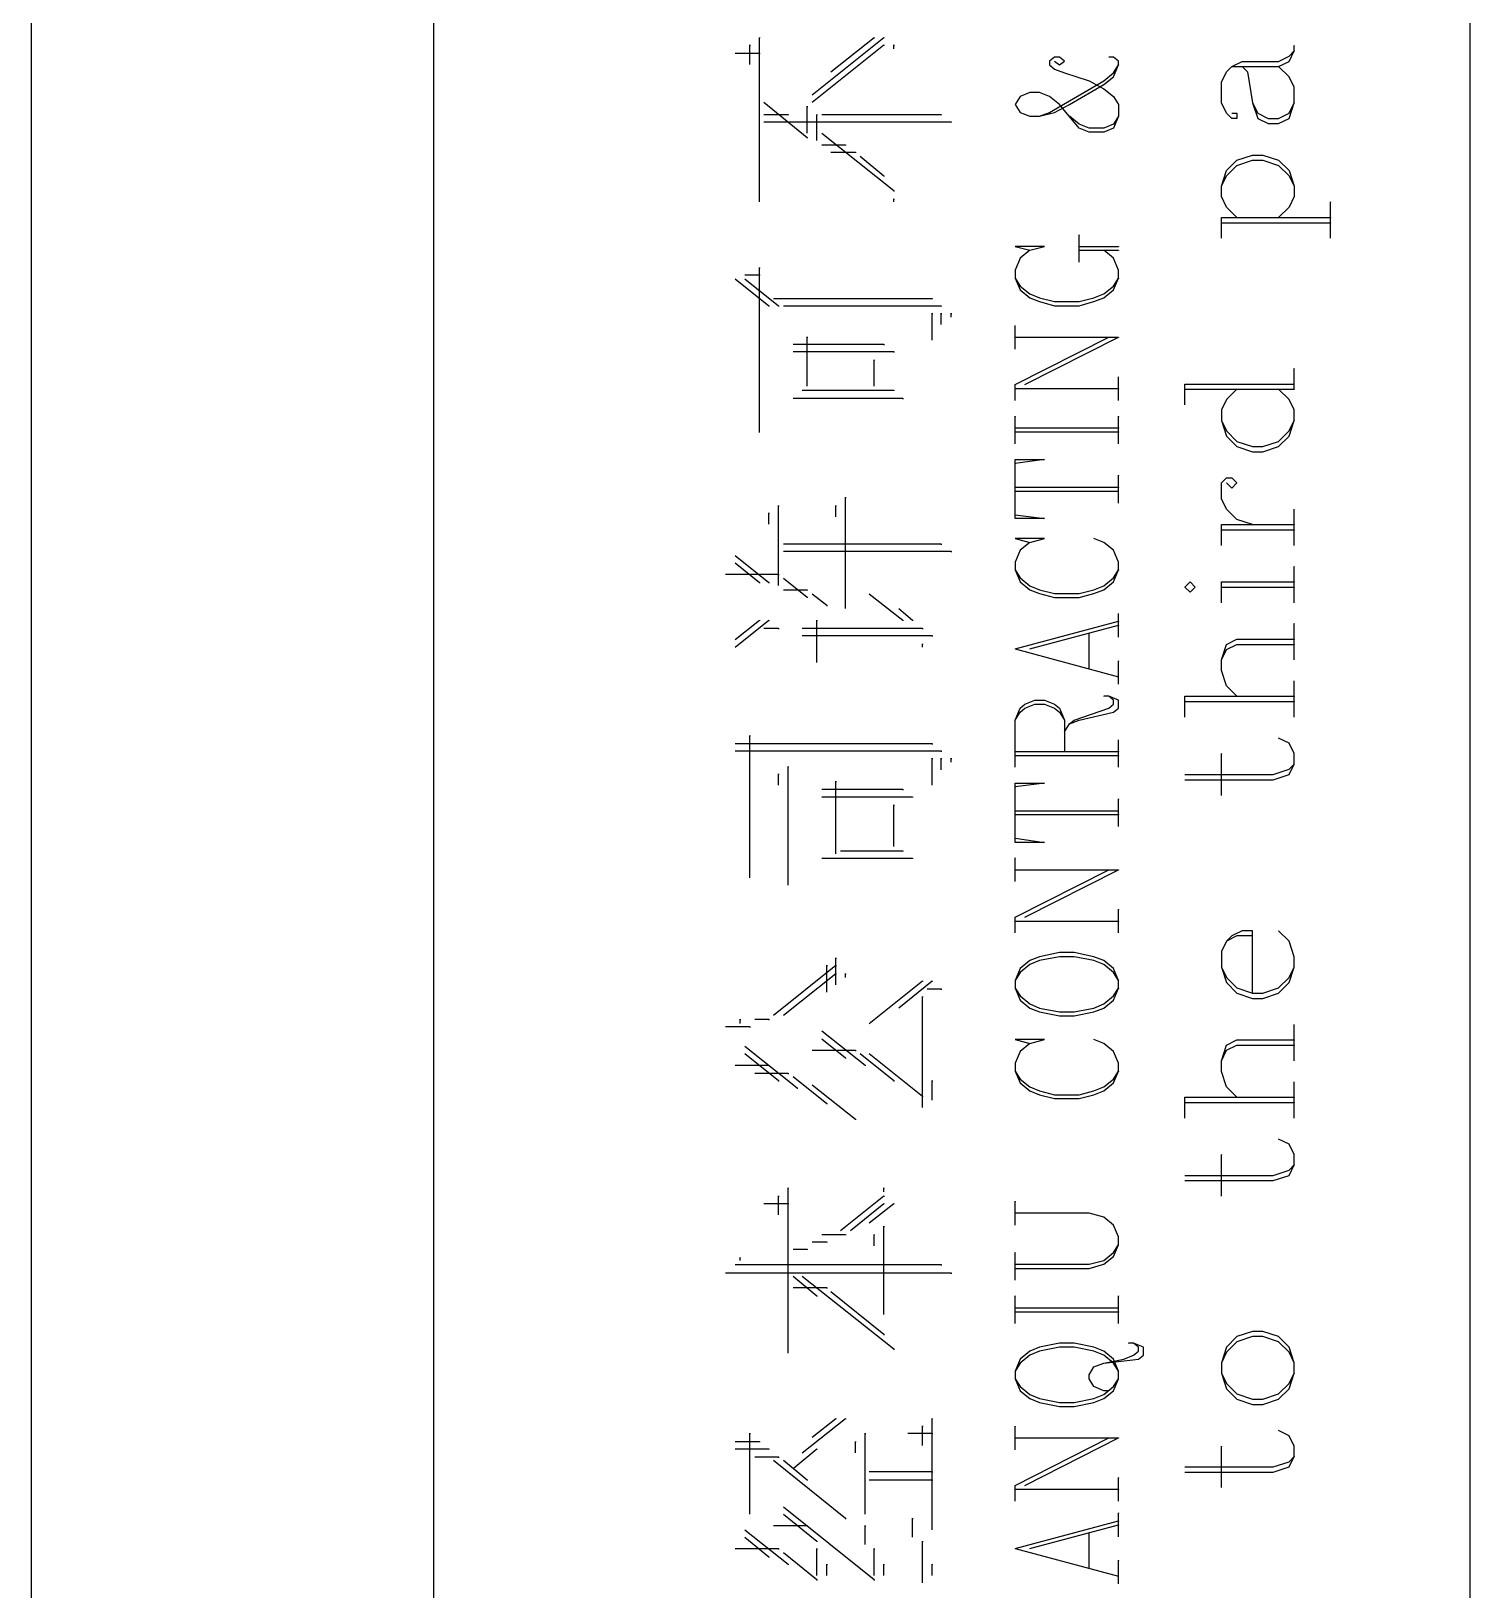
# Model space of a CAD drawing. Header units: inches. Extents: x 8 to 1207, y 9 to 860.
# Drawn here: x 12.71 to 37.71, y 771.79 to 798.87 of the extents above; entities that cross this region are included whole.
import ezdxf

# ---------------------------------------------------------------- set-up
doc = ezdxf.new("R2010")
doc.units = ezdxf.units.IN
doc.header["$MEASUREMENT"] = 0
doc.layers.add('L2008-A', color=1, linetype='Continuous')

msp = doc.modelspace()

# ---------------------------------------------------------------- linework, layer by layer
at = {"layer": 'L2008-A', "color": 7, "linetype": 'Continuous'}
for p, q in [((12.713, 855.259), (12.713, 14.259)), ((19.713, 695.259), (19.713, 845.259)), ((37.713, 845.259), (37.713, 24.259)), ((25.372, 795.9), (25.372, 798.756)), ((25.372, 798.756), (25.372, 798.742)), ((26.282, 797.761), (27.533, 798.756)), ((26.609, 798.159), (27.362, 798.756)), ((27.362, 798.756), (27.362, 798.742)), ((27.533, 798.756), (27.533, 798.742)), ((24.946, 798.486), (25.372, 798.486)), ((25.202, 798.287), (25.202, 798.628)), ((25.202, 798.628), (25.202, 798.614)), ((25.372, 798.486), (25.372, 798.472)), ((26.282, 797.633), (27.533, 798.628)), ((27.533, 798.628), (27.533, 798.614)), ((27.703, 798.557), (27.703, 798.628)), ((27.703, 798.628), (27.703, 798.614)), ((34.572, 798.341), (34.662, 798.526)), ((34.572, 798.431), (34.662, 798.526)), ((34.662, 798.616), (34.662, 798.611)), ((34.662, 798.526), (34.662, 798.616)), ((34.662, 798.526), (34.662, 798.521)), ((30.494, 798.417), (30.409, 798.346)), ((30.409, 798.346), (30.409, 798.279)), ((30.409, 798.279), (30.494, 798.208)), ((30.584, 798.417), (30.494, 798.417)), ((30.494, 798.346), (30.584, 798.279)), ((30.494, 798.208), (30.67, 798.142)), ((30.67, 798.346), (30.584, 798.417)), ((30.584, 798.279), (30.67, 798.346)), ((31.438, 798.417), (31.438, 798.412)), ((31.523, 798.417), (31.438, 798.417)), ((31.609, 798.346), (31.523, 798.417)), ((31.523, 798.142), (31.609, 798.279)), ((31.523, 798.076), (31.609, 798.279)), ((31.609, 798.279), (31.609, 798.346)), ((31.609, 798.279), (31.609, 798.275)), ((33.486, 798.161), (33.576, 798.251)), ((33.576, 798.251), (33.757, 798.341)), ((33.576, 798.251), (34.387, 798.251)), ((33.757, 798.341), (34.387, 798.341)), ((33.757, 798.251), (33.847, 798.161)), ((34.387, 798.341), (34.572, 798.431)), ((34.387, 798.251), (34.572, 798.341)), ((34.387, 798.251), (34.387, 798.246)), ((34.572, 798.071), (34.387, 798.251)), ((30.409, 797.454), (31.353, 798.004)), ((30.67, 798.142), (31.096, 798.004)), ((30.755, 797.592), (31.353, 797.938)), ((31.096, 798.004), (31.353, 797.867)), ((31.353, 798.004), (31.523, 798.142)), ((31.353, 797.938), (31.523, 798.076)), ((33.396, 797.981), (33.486, 798.161)), ((33.396, 797.62), (33.396, 797.981)), ((33.847, 798.161), (33.937, 797.62)), ((34.662, 797.891), (34.572, 798.071)), ((29.897, 797.729), (29.812, 797.592)), ((30.068, 797.801), (29.897, 797.729)), ((30.238, 797.801), (30.068, 797.801)), ((30.409, 797.729), (30.238, 797.801)), ((30.584, 797.592), (30.409, 797.729)), ((31.353, 797.867), (31.523, 797.729)), ((31.523, 797.729), (31.609, 797.592)), ((34.662, 797.62), (34.662, 797.891)), ((25.443, 797.633), (26.197, 797.022)), ((25.443, 797.42), (25.87, 797.42)), ((25.87, 797.42), (25.87, 797.406)), ((26.197, 797.093), (26.197, 797.562)), ((26.197, 797.562), (26.197, 797.548)), ((26.367, 796.966), (26.367, 797.42)), ((26.367, 797.42), (26.367, 797.406)), ((26.452, 797.42), (28.527, 797.42)), ((28.527, 797.42), (28.527, 797.406)), ((29.812, 797.592), (29.897, 797.454)), ((29.897, 797.454), (30.068, 797.388)), ((30.238, 797.388), (30.409, 797.454)), ((30.238, 797.388), (30.494, 797.454)), ((30.494, 797.454), (30.755, 797.592)), ((30.926, 797.184), (30.584, 797.592)), ((31.609, 797.592), (31.609, 797.388)), ((33.486, 797.44), (33.396, 797.62)), ((33.576, 797.35), (33.486, 797.44)), ((33.576, 797.44), (33.666, 797.44)), ((33.666, 797.44), (33.666, 797.35)), ((33.937, 797.62), (34.027, 797.44)), ((33.937, 797.62), (34.027, 797.35)), ((34.027, 797.44), (34.207, 797.35)), ((34.387, 797.35), (34.572, 797.44)), ((34.572, 797.44), (34.662, 797.62)), ((34.572, 797.35), (34.662, 797.62)), ((34.662, 797.62), (34.662, 797.616)), ((25.443, 797.292), (28.698, 797.292)), ((28.698, 797.292), (28.698, 797.278)), ((30.068, 797.388), (30.238, 797.388)), ((30.755, 797.388), (30.755, 797.383)), ((30.926, 797.251), (30.755, 797.388)), ((31.096, 797.184), (30.926, 797.251)), ((31.096, 797.113), (30.926, 797.184)), ((31.353, 797.184), (31.096, 797.184)), ((31.523, 797.251), (31.353, 797.184)), ((31.523, 797.184), (31.353, 797.113)), ((31.609, 797.388), (31.523, 797.251)), ((31.609, 797.388), (31.523, 797.184)), ((33.666, 797.35), (33.576, 797.35)), ((34.027, 797.35), (34.207, 797.26)), ((34.207, 797.35), (34.387, 797.35)), ((34.207, 797.26), (34.387, 797.26)), ((34.387, 797.26), (34.572, 797.35)), ((26.197, 797.022), (26.197, 797.008)), ((26.452, 797.093), (27.703, 796.099)), ((26.452, 796.894), (26.865, 796.894)), ((26.865, 796.894), (26.865, 796.88)), ((31.353, 797.113), (31.096, 797.113)), ((26.609, 796.767), (27.035, 796.767)), ((27.035, 796.767), (27.035, 796.752)), ((27.12, 796.696), (27.533, 796.354)), ((33.486, 796.444), (33.666, 796.625)), ((33.666, 796.625), (33.937, 796.715)), ((33.666, 796.535), (33.937, 796.625)), ((33.937, 796.715), (34.117, 796.715)), ((33.937, 796.625), (34.117, 796.625)), ((34.117, 796.715), (34.387, 796.625)), ((34.117, 796.625), (34.387, 796.535)), ((34.387, 796.625), (34.572, 796.444)), ((27.533, 796.354), (27.533, 796.34)), ((33.396, 796.174), (33.486, 796.444)), ((33.396, 796.174), (33.486, 796.354)), ((33.486, 796.354), (33.666, 796.535)), ((34.387, 796.535), (34.572, 796.354)), ((34.572, 796.444), (34.662, 796.174)), ((34.572, 796.354), (34.662, 796.174)), ((27.703, 796.099), (27.703, 796.084)), ((33.396, 795.994), (33.396, 796.174)), ((34.662, 796.174), (34.662, 796.169)), ((34.662, 796.174), (34.662, 795.994)), ((27.703, 795.9), (27.703, 795.956)), ((27.703, 795.956), (27.703, 795.942)), ((33.486, 795.809), (33.396, 795.994)), ((33.666, 795.629), (33.486, 795.809)), ((34.572, 795.809), (34.387, 795.629)), ((34.662, 795.994), (34.572, 795.809)), ((35.293, 795.899), (35.293, 795.894)), ((35.293, 795.268), (35.293, 795.899)), ((33.396, 795.629), (33.396, 795.624)), ((33.396, 795.268), (33.396, 795.629)), ((33.396, 795.629), (35.293, 795.629)), ((33.396, 795.539), (35.293, 795.539)), ((34.387, 795.629), (34.387, 795.624)), ((35.293, 795.629), (35.293, 795.624)), ((35.293, 795.539), (35.293, 795.534)), ((30.926, 795.33), (30.926, 795.325)), ((30.926, 794.851), (30.926, 795.33)), ((29.812, 795.126), (30.068, 795.06)), ((30.324, 795.126), (29.812, 795.126)), ((30.068, 795.06), (29.897, 794.922)), ((30.068, 795.06), (30.324, 795.126)), ((30.926, 795.126), (31.609, 795.126)), ((30.926, 795.06), (31.609, 795.06)), ((31.353, 795.06), (31.353, 795.055)), ((31.523, 794.922), (31.353, 795.06)), ((31.609, 795.126), (31.609, 795.122)), ((31.609, 795.06), (31.609, 795.055)), ((25.372, 791.892), (25.372, 794.763)), ((25.372, 794.763), (25.372, 794.748)), ((29.897, 794.922), (29.812, 794.714)), ((29.812, 794.714), (29.812, 794.576)), ((31.609, 794.714), (31.523, 794.922)), ((31.609, 794.576), (31.609, 794.714)), ((24.946, 794.564), (25.529, 794.095)), ((25.117, 794.635), (25.372, 794.635)), ((25.117, 794.564), (25.699, 794.095)), ((25.372, 794.635), (25.372, 794.621)), ((29.812, 794.576), (29.897, 794.439)), ((29.812, 794.576), (29.897, 794.372)), ((29.897, 794.439), (30.068, 794.306)), ((31.353, 794.306), (31.523, 794.439)), ((31.523, 794.439), (31.609, 794.576)), ((31.523, 794.372), (31.609, 794.576)), ((31.609, 794.576), (31.609, 794.571)), ((25.614, 794.223), (28.371, 794.223)), ((28.371, 794.223), (28.371, 794.208)), ((29.897, 794.372), (30.068, 794.235)), ((30.068, 794.306), (30.238, 794.235)), ((30.068, 794.235), (30.238, 794.168)), ((30.238, 794.235), (30.494, 794.168)), ((30.238, 794.168), (30.494, 794.097)), ((30.494, 794.168), (30.926, 794.168)), ((30.926, 794.168), (31.182, 794.235)), ((30.926, 794.097), (31.182, 794.168)), ((31.182, 794.235), (31.353, 794.306)), ((31.182, 794.168), (31.353, 794.235)), ((31.353, 794.235), (31.523, 794.372)), ((25.529, 794.095), (25.529, 794.081)), ((25.699, 794.095), (25.699, 794.081)), ((25.785, 794.095), (28.527, 794.095)), ((28.371, 793.498), (28.371, 793.967)), ((28.371, 793.967), (28.371, 793.953)), ((28.527, 794.095), (28.527, 794.081)), ((28.527, 793.768), (28.527, 793.967)), ((28.527, 793.967), (28.527, 793.953)), ((28.698, 793.896), (28.698, 793.967)), ((28.698, 793.967), (28.698, 793.953)), ((30.494, 794.097), (30.926, 794.097)), ((29.812, 793.756), (29.812, 793.751)), ((29.812, 793.343), (29.812, 793.756)), ((25.955, 793.427), (27.533, 793.427)), ((26.197, 792.702), (26.197, 793.555)), ((26.197, 793.555), (26.197, 793.54)), ((27.533, 793.427), (27.533, 793.413)), ((29.812, 793.552), (31.609, 793.552)), ((29.812, 792.727), (31.438, 793.552)), ((29.982, 792.727), (31.609, 793.552)), ((31.438, 793.552), (31.438, 793.547)), ((31.609, 793.552), (31.609, 793.547)), ((31.609, 793.552), (31.609, 793.547)), ((25.955, 793.299), (27.703, 793.299)), ((27.362, 792.702), (27.362, 793.157)), ((27.362, 793.157), (27.362, 793.143)), ((27.703, 793.299), (27.703, 793.285)), ((31.609, 792.864), (31.609, 792.86)), ((31.609, 792.452), (31.609, 792.864)), ((34.662, 793.007), (34.662, 793.002)), ((34.662, 792.646), (34.662, 793.007)), ((26.111, 792.631), (27.703, 792.631)), ((27.703, 792.631), (27.703, 792.617)), ((29.812, 792.727), (29.812, 792.722)), ((29.812, 792.452), (29.812, 792.727)), ((29.812, 792.661), (31.609, 792.661)), ((31.609, 792.661), (31.609, 792.656)), ((32.761, 792.736), (32.761, 792.732)), ((32.761, 792.376), (32.761, 792.736)), ((32.761, 792.736), (34.662, 792.736)), ((32.761, 792.646), (34.662, 792.646)), ((33.666, 792.646), (33.486, 792.466)), ((34.387, 792.646), (34.387, 792.642)), ((34.572, 792.466), (34.387, 792.646)), ((34.662, 792.736), (34.662, 792.732)), ((34.662, 792.646), (34.662, 792.642)), ((25.955, 792.489), (27.859, 792.489)), ((27.859, 792.489), (27.859, 792.475)), ((33.486, 792.466), (33.396, 792.286)), ((33.396, 792.286), (33.396, 792.101)), ((34.662, 792.286), (34.572, 792.466)), ((34.662, 792.101), (34.662, 792.286)), ((29.812, 792.177), (29.812, 792.172)), ((29.812, 791.698), (29.812, 792.177)), ((31.609, 792.177), (31.609, 792.172)), ((31.609, 791.698), (31.609, 792.177)), ((33.396, 792.101), (33.486, 791.921)), ((33.396, 792.101), (33.486, 791.831)), ((34.572, 791.921), (34.662, 792.101)), ((34.572, 791.831), (34.662, 792.101)), ((34.662, 792.101), (34.662, 792.096)), ((29.812, 791.973), (31.609, 791.973)), ((29.812, 791.907), (31.609, 791.907)), ((31.609, 791.973), (31.609, 791.968)), ((31.609, 791.907), (31.609, 791.902)), ((33.486, 791.921), (33.666, 791.741)), ((33.486, 791.831), (33.666, 791.651)), ((33.666, 791.741), (33.937, 791.651)), ((34.117, 791.651), (34.387, 791.741)), ((34.387, 791.741), (34.572, 791.921)), ((34.387, 791.651), (34.572, 791.831)), ((33.666, 791.651), (33.937, 791.561)), ((33.937, 791.651), (34.117, 791.651)), ((33.937, 791.561), (34.117, 791.561)), ((34.117, 791.561), (34.387, 791.651)), ((30.324, 791.423), (29.812, 791.357)), ((29.812, 791.423), (30.324, 791.423)), ((29.812, 790.399), (29.812, 791.423)), ((29.812, 791.357), (29.812, 791.352)), ((29.812, 790.944), (31.609, 790.944)), ((31.609, 791.153), (31.609, 791.148)), ((31.609, 790.669), (31.609, 791.153)), ((31.609, 790.944), (31.609, 790.939)), ((33.396, 791.02), (33.486, 791.11)), ((33.396, 790.745), (33.396, 791.02)), ((33.486, 791.11), (33.576, 791.11)), ((33.486, 791.02), (33.486, 791.015)), ((33.576, 790.925), (33.486, 791.02)), ((33.576, 791.11), (33.666, 791.02)), ((33.666, 791.02), (33.576, 790.925)), ((25.699, 789.234), (25.699, 790.627)), ((25.699, 790.627), (25.699, 790.613)), ((26.694, 790.428), (26.694, 790.627)), ((26.694, 790.627), (26.694, 790.613)), ((26.865, 788.836), (26.865, 790.769)), ((26.865, 790.769), (26.865, 790.755)), ((29.812, 790.878), (31.609, 790.878)), ((31.609, 790.878), (31.609, 790.873)), ((33.486, 790.565), (33.396, 790.745)), ((25.529, 790.3), (25.529, 790.499)), ((25.529, 790.499), (25.529, 790.485)), ((29.812, 790.465), (30.324, 790.399)), ((30.324, 790.399), (29.812, 790.399)), ((33.666, 790.385), (33.486, 790.565)), ((33.937, 790.294), (33.666, 790.385)), ((34.662, 790.565), (34.662, 790.56)), ((34.662, 789.934), (34.662, 790.565)), ((33.396, 790.294), (33.396, 790.29)), ((33.396, 789.934), (33.396, 790.294)), ((33.396, 790.294), (34.662, 790.294)), ((33.396, 790.204), (34.662, 790.204)), ((34.662, 790.294), (34.662, 790.29)), ((34.662, 790.204), (34.662, 790.2)), ((25.785, 789.959), (28.527, 789.959)), ((25.785, 789.831), (28.698, 789.831)), ((28.527, 789.959), (28.527, 789.945)), ((28.698, 789.831), (28.698, 789.817)), ((29.812, 790.053), (30.068, 789.986)), ((30.324, 790.053), (29.812, 790.053)), ((29.897, 789.849), (29.812, 789.645)), ((30.068, 789.986), (29.897, 789.849)), ((30.068, 789.986), (30.324, 790.053)), ((31.182, 790.053), (31.182, 790.048)), ((31.353, 789.986), (31.182, 790.053)), ((31.523, 789.849), (31.353, 789.986)), ((31.609, 789.645), (31.523, 789.849)), ((24.946, 789.76), (25.529, 789.291)), ((24.946, 789.632), (25.372, 789.291)), ((29.812, 789.645), (29.812, 789.507)), ((31.609, 789.507), (31.609, 789.645)), ((34.662, 789.569), (34.662, 789.564)), ((34.662, 788.938), (34.662, 789.569)), ((24.776, 789.433), (25.699, 789.433)), ((25.372, 789.291), (25.372, 789.277)), ((25.529, 789.291), (25.529, 789.277)), ((25.699, 789.433), (25.699, 789.419)), ((25.785, 789.362), (26.197, 789.035)), ((29.812, 789.507), (29.897, 789.37)), ((29.812, 789.507), (29.897, 789.299)), ((29.897, 789.37), (30.068, 789.232)), ((29.897, 789.299), (30.068, 789.161)), ((31.353, 789.232), (31.523, 789.37)), ((31.353, 789.161), (31.523, 789.299)), ((31.523, 789.37), (31.609, 789.507)), ((31.523, 789.299), (31.609, 789.507)), ((31.609, 789.507), (31.609, 789.503)), ((32.851, 789.299), (32.761, 789.209)), ((32.941, 789.209), (32.851, 789.299)), ((33.396, 789.299), (33.396, 789.294)), ((33.396, 788.938), (33.396, 789.299)), ((33.396, 789.299), (34.662, 789.299)), ((34.662, 789.299), (34.662, 789.294)), ((25.785, 789.163), (26.197, 789.163)), ((26.197, 789.163), (26.197, 789.149)), ((26.197, 789.035), (26.197, 789.021)), ((26.282, 789.092), (26.538, 788.893)), ((27.277, 789.092), (27.859, 788.637)), ((30.068, 789.232), (30.238, 789.161)), ((30.068, 789.161), (30.238, 789.095)), ((30.238, 789.161), (30.494, 789.095)), ((30.238, 789.095), (30.494, 789.028)), ((30.494, 789.095), (30.926, 789.095)), ((30.494, 789.028), (30.926, 789.028)), ((30.926, 789.095), (31.182, 789.161)), ((30.926, 789.028), (31.182, 789.095)), ((31.182, 789.161), (31.353, 789.232)), ((31.182, 789.095), (31.353, 789.161)), ((32.761, 789.209), (32.761, 789.204)), ((32.761, 789.209), (32.851, 789.119)), ((32.851, 789.119), (32.941, 789.209)), ((33.396, 789.209), (34.662, 789.209)), ((34.662, 789.209), (34.662, 789.204)), ((26.538, 788.893), (26.538, 788.879)), ((27.788, 788.836), (28.03, 788.637)), ((31.609, 788.753), (31.609, 788.749)), ((31.609, 788.341), (31.609, 788.753)), ((24.946, 788.168), (25.529, 788.637)), ((24.946, 788.296), (25.372, 788.637)), ((25.372, 788.637), (25.372, 788.623)), ((25.443, 788.495), (25.699, 788.495)), ((25.529, 788.637), (25.529, 788.623)), ((25.699, 788.495), (25.699, 788.481)), ((26.111, 788.495), (28.201, 788.495)), ((26.367, 787.898), (26.367, 788.637)), ((26.367, 788.637), (26.367, 788.623)), ((27.859, 788.637), (27.859, 788.623)), ((28.03, 788.637), (28.03, 788.623)), ((28.201, 788.495), (28.201, 788.481)), ((29.812, 788.137), (31.609, 788.616)), ((30.068, 788.137), (31.609, 788.545)), ((31.609, 788.616), (31.609, 788.611)), ((31.609, 788.545), (31.609, 788.54)), ((34.662, 788.578), (34.662, 788.573)), ((34.662, 787.943), (34.662, 788.578)), ((26.111, 788.367), (28.371, 788.367)), ((28.201, 788.168), (28.201, 788.225)), ((28.201, 788.225), (28.201, 788.211)), ((28.371, 788.367), (28.371, 788.353)), ((31.096, 788.407), (31.096, 788.403)), ((31.096, 787.791), (31.096, 788.407)), ((33.396, 787.943), (33.486, 788.213)), ((33.486, 788.213), (33.666, 788.303)), ((33.486, 788.123), (33.666, 788.213)), ((33.666, 788.303), (34.662, 788.303)), ((33.666, 788.213), (34.662, 788.213)), ((34.662, 788.303), (34.662, 788.298)), ((34.662, 788.213), (34.662, 788.208)), ((29.812, 788.137), (31.609, 787.653)), ((31.609, 787.928), (31.609, 787.924)), ((31.609, 787.521), (31.609, 787.928)), ((33.396, 787.943), (33.486, 788.123)), ((33.396, 787.762), (33.396, 787.943)), ((31.609, 787.653), (31.609, 787.649)), ((33.486, 787.492), (33.396, 787.762)), ((33.666, 787.312), (33.486, 787.492)), ((34.662, 787.582), (34.662, 787.578)), ((34.662, 786.947), (34.662, 787.582)), ((29.812, 786.899), (29.897, 787.108)), ((29.897, 787.108), (29.982, 787.174)), ((29.897, 787.037), (29.982, 787.108)), ((29.982, 787.174), (30.153, 787.246)), ((29.982, 787.108), (30.153, 787.174)), ((30.153, 787.246), (30.324, 787.246)), ((30.153, 787.174), (30.324, 787.174)), ((30.324, 787.246), (30.494, 787.174)), ((30.324, 787.174), (30.494, 787.108)), ((30.494, 787.174), (30.584, 787.108)), ((30.494, 787.108), (30.584, 787.037)), ((30.584, 787.108), (30.67, 786.899)), ((30.84, 786.899), (31.438, 787.108)), ((31.353, 787.312), (31.353, 787.307)), ((31.438, 787.312), (31.353, 787.312)), ((31.609, 787.246), (31.438, 787.312)), ((31.438, 787.312), (31.438, 787.307)), ((31.523, 787.246), (31.438, 787.312)), ((31.438, 787.108), (31.523, 787.174)), ((31.523, 787.174), (31.523, 787.246)), ((31.523, 787.037), (31.609, 787.108)), ((31.609, 787.108), (31.609, 787.246)), ((32.761, 787.312), (32.761, 787.307)), ((32.761, 786.947), (32.761, 787.312)), ((32.761, 787.312), (34.662, 787.312)), ((32.761, 787.222), (34.662, 787.222)), ((34.662, 787.312), (34.662, 787.307)), ((34.662, 787.222), (34.662, 787.217)), ((29.812, 786.899), (29.897, 787.037)), ((29.812, 786.079), (29.812, 786.899)), ((30.584, 787.037), (30.67, 786.899)), ((30.67, 786.899), (30.67, 786.895)), ((30.67, 786.899), (30.67, 786.354)), ((30.755, 786.833), (30.926, 786.899)), ((30.755, 786.833), (30.84, 786.899)), ((30.926, 786.899), (31.523, 787.037)), ((25.202, 784.161), (25.202, 786.634)), ((25.202, 786.634), (25.202, 786.619)), ((30.67, 786.696), (30.755, 786.833)), ((34.387, 786.587), (34.387, 786.582)), ((34.572, 786.496), (34.387, 786.587)), ((24.946, 786.491), (28.371, 786.491)), ((24.946, 786.364), (28.527, 786.364)), ((28.371, 786.491), (28.371, 786.477)), ((28.527, 786.364), (28.527, 786.349)), ((29.812, 786.354), (31.609, 786.354)), ((30.67, 786.354), (30.67, 786.349)), ((31.609, 786.558), (31.609, 786.553)), ((31.609, 786.079), (31.609, 786.558)), ((31.609, 786.354), (31.609, 786.349)), ((33.396, 786.316), (33.396, 786.312)), ((33.396, 785.591), (33.396, 786.316)), ((34.662, 786.316), (34.572, 786.496)), ((34.662, 786.136), (34.662, 786.316)), ((25.87, 784.033), (25.87, 786.094)), ((25.87, 786.094), (25.87, 786.079)), ((28.371, 785.767), (28.371, 786.236)), ((28.371, 786.236), (28.371, 786.221)), ((28.527, 786.037), (28.527, 786.236)), ((28.527, 786.236), (28.527, 786.221)), ((28.698, 786.165), (28.698, 786.236)), ((28.698, 786.236), (28.698, 786.221)), ((29.812, 786.283), (31.609, 786.283)), ((31.609, 786.283), (31.609, 786.278)), ((34.297, 785.956), (34.572, 786.046)), ((34.572, 786.046), (34.662, 786.136)), ((34.572, 785.956), (34.662, 786.136)), ((34.662, 786.136), (34.662, 786.131)), ((25.699, 785.767), (25.699, 785.966)), ((25.699, 785.966), (25.699, 785.951)), ((26.694, 784.573), (26.694, 785.838)), ((26.694, 785.838), (26.694, 785.823)), ((30.324, 785.804), (29.812, 785.738)), ((29.812, 785.804), (30.324, 785.804)), ((29.812, 784.775), (29.812, 785.804)), ((32.761, 785.956), (34.297, 785.956)), ((32.761, 785.861), (34.297, 785.861)), ((34.297, 785.861), (34.572, 785.956)), ((26.452, 785.696), (27.859, 785.696)), ((26.452, 785.568), (28.03, 785.568)), ((27.859, 785.696), (27.859, 785.681)), ((28.03, 785.568), (28.03, 785.553)), ((29.812, 785.738), (29.812, 785.733)), ((31.609, 785.529), (31.609, 785.524)), ((31.609, 785.05), (31.609, 785.529)), ((27.703, 784.701), (27.703, 785.426)), ((27.703, 785.426), (27.703, 785.411)), ((29.812, 785.325), (31.609, 785.325)), ((29.812, 785.259), (31.609, 785.259)), ((31.609, 785.325), (31.609, 785.32)), ((31.609, 785.259), (31.609, 785.254)), ((29.812, 784.846), (30.324, 784.775)), ((30.324, 784.775), (29.812, 784.775)), ((26.452, 784.502), (28.03, 784.502)), ((26.779, 784.63), (27.859, 784.63)), ((27.859, 784.63), (27.859, 784.615)), ((28.03, 784.502), (28.03, 784.488)), ((29.812, 784.505), (29.812, 784.5)), ((29.812, 784.092), (29.812, 784.505)), ((29.812, 784.296), (31.609, 784.296)), ((29.812, 783.476), (31.438, 784.296)), ((29.982, 783.476), (31.609, 784.296)), ((31.438, 784.296), (31.438, 784.292)), ((31.609, 784.296), (31.609, 784.292)), ((31.609, 784.296), (31.609, 784.292)), ((31.609, 783.613), (31.609, 783.609)), ((31.609, 783.201), (31.609, 783.613)), ((29.812, 783.476), (29.812, 783.471)), ((29.812, 783.201), (29.812, 783.476)), ((29.812, 783.405), (31.609, 783.405)), ((31.609, 783.405), (31.609, 783.4)), ((33.486, 783.059), (33.396, 782.879)), ((33.666, 783.149), (33.486, 783.059)), ((33.576, 783.149), (33.486, 783.059)), ((33.486, 783.059), (33.486, 783.054)), ((33.757, 783.239), (33.576, 783.149)), ((33.937, 783.149), (33.666, 783.149)), ((33.937, 783.239), (33.757, 783.239)), ((33.937, 782.153), (33.937, 783.239)), ((34.387, 783.239), (34.387, 783.234)), ((34.572, 783.059), (34.387, 783.239)), ((34.662, 782.788), (34.572, 783.059)), ((30.238, 782.788), (30.068, 782.722)), ((30.584, 782.86), (30.238, 782.788)), ((30.584, 782.788), (30.238, 782.722)), ((30.84, 782.86), (30.584, 782.86)), ((30.84, 782.788), (30.584, 782.788)), ((31.182, 782.788), (30.84, 782.86)), ((31.182, 782.722), (30.84, 782.788)), ((31.353, 782.722), (31.182, 782.788)), ((33.396, 782.879), (33.396, 782.608)), ((34.662, 782.608), (34.662, 782.788)), ((25.614, 781.773), (26.694, 782.64)), ((26.538, 782.171), (26.538, 782.64)), ((26.538, 782.64), (26.538, 782.626)), ((26.694, 782.299), (26.694, 782.768)), ((26.694, 782.768), (26.694, 782.754)), ((26.694, 782.64), (26.694, 782.626)), ((29.897, 782.585), (29.812, 782.376)), ((29.897, 782.513), (29.812, 782.376)), ((30.068, 782.722), (29.897, 782.585)), ((30.068, 782.651), (29.897, 782.513)), ((30.238, 782.722), (30.068, 782.651)), ((31.353, 782.651), (31.182, 782.722)), ((31.523, 782.585), (31.353, 782.722)), ((31.523, 782.513), (31.353, 782.651)), ((31.609, 782.376), (31.523, 782.585)), ((31.609, 782.376), (31.523, 782.513)), ((33.396, 782.608), (33.486, 782.338)), ((33.396, 782.608), (33.486, 782.428)), ((34.572, 782.338), (34.662, 782.608)), ((34.572, 782.428), (34.662, 782.608)), ((34.662, 782.608), (34.662, 782.604)), ((25.785, 781.773), (26.694, 782.498)), ((26.694, 782.498), (26.694, 782.484)), ((26.865, 782.427), (26.865, 782.498)), ((26.865, 782.498), (26.865, 782.484)), ((27.277, 781.631), (28.201, 782.37)), ((27.788, 781.901), (28.371, 782.37)), ((28.201, 782.37), (28.201, 782.356)), ((28.371, 782.37), (28.371, 782.356)), ((29.812, 782.376), (29.812, 782.243)), ((29.812, 782.376), (29.812, 782.371)), ((29.812, 782.243), (29.897, 782.106)), ((29.812, 782.243), (29.897, 782.035)), ((31.523, 782.106), (31.609, 782.243)), ((31.523, 782.035), (31.609, 782.243)), ((31.609, 782.243), (31.609, 782.376)), ((31.609, 782.243), (31.609, 782.238)), ((33.486, 782.428), (33.666, 782.248)), ((33.486, 782.338), (33.666, 782.153)), ((33.666, 782.248), (33.937, 782.153)), ((34.117, 782.153), (34.387, 782.248)), ((34.387, 782.248), (34.572, 782.428)), ((34.387, 782.153), (34.572, 782.338)), ((28.201, 780.167), (28.201, 782.1)), ((28.201, 782.1), (28.201, 782.086)), ((28.286, 782.228), (28.527, 782.228)), ((28.527, 782.228), (28.527, 782.214)), ((29.897, 782.106), (30.068, 781.968)), ((29.897, 782.035), (30.068, 781.897)), ((30.068, 781.968), (30.238, 781.897)), ((31.182, 781.897), (31.353, 781.968)), ((31.353, 781.968), (31.523, 782.106)), ((31.353, 781.897), (31.523, 782.035)), ((33.666, 782.153), (33.937, 782.063)), ((33.937, 782.153), (34.117, 782.153)), ((33.937, 782.063), (34.117, 782.063)), ((34.117, 782.063), (34.387, 782.153)), ((25.031, 781.631), (25.031, 781.702)), ((25.031, 781.702), (25.031, 781.688)), ((25.287, 781.702), (25.529, 781.702)), ((25.529, 781.702), (25.529, 781.688)), ((30.068, 781.897), (30.238, 781.831)), ((30.238, 781.897), (30.584, 781.831)), ((30.238, 781.831), (30.584, 781.76)), ((30.584, 781.831), (30.84, 781.831)), ((30.584, 781.76), (30.84, 781.76)), ((30.84, 781.831), (31.182, 781.897)), ((30.84, 781.76), (31.182, 781.831)), ((31.182, 781.831), (31.353, 781.897)), ((24.776, 781.574), (25.202, 781.574)), ((25.202, 781.574), (25.202, 781.56)), ((26.452, 781.503), (27.206, 780.906)), ((34.662, 781.613), (34.662, 781.608)), ((34.662, 780.982), (34.662, 781.613)), ((25.117, 781.233), (26.026, 780.508)), ((26.282, 781.162), (27.035, 781.162)), ((26.452, 781.361), (26.865, 781.034)), ((27.035, 781.162), (27.035, 781.148)), ((29.812, 781.352), (30.068, 781.281)), ((30.324, 781.352), (29.812, 781.352)), ((30.068, 781.281), (29.897, 781.143)), ((30.068, 781.281), (30.324, 781.352)), ((31.182, 781.352), (31.182, 781.347)), ((31.353, 781.281), (31.182, 781.352)), ((31.523, 781.143), (31.353, 781.281)), ((33.396, 780.982), (33.486, 781.252)), ((33.396, 780.982), (33.486, 781.162)), ((33.486, 781.252), (33.666, 781.342)), ((33.486, 781.162), (33.666, 781.252)), ((33.666, 781.342), (34.662, 781.342)), ((33.666, 781.252), (34.662, 781.252)), ((34.662, 781.342), (34.662, 781.337)), ((34.662, 781.252), (34.662, 781.247)), ((24.946, 780.906), (25.529, 780.906)), ((25.117, 781.105), (25.699, 780.636)), ((25.529, 780.906), (25.529, 780.892)), ((26.865, 781.034), (26.865, 781.02)), ((27.12, 781.105), (27.703, 780.636)), ((27.206, 780.906), (27.206, 780.892)), ((27.277, 781.105), (28.201, 780.366)), ((29.897, 781.143), (29.812, 780.939)), ((29.812, 780.939), (29.812, 780.802)), ((31.609, 780.939), (31.523, 781.143)), ((31.609, 780.802), (31.609, 780.939)), ((33.396, 780.797), (33.396, 780.982)), ((25.287, 780.764), (25.87, 780.764)), ((25.699, 780.636), (25.699, 780.622)), ((25.87, 780.764), (25.87, 780.75)), ((25.955, 780.707), (26.538, 780.238)), ((27.703, 780.636), (27.703, 780.622)), ((28.371, 780.295), (28.371, 780.636)), ((28.371, 780.636), (28.371, 780.622)), ((29.812, 780.802), (29.897, 780.664)), ((29.812, 780.802), (29.897, 780.598)), ((29.897, 780.664), (30.068, 780.527)), ((31.353, 780.527), (31.523, 780.664)), ((31.523, 780.664), (31.609, 780.802)), ((31.523, 780.598), (31.609, 780.802)), ((31.609, 780.802), (31.609, 780.797)), ((33.486, 780.527), (33.396, 780.797)), ((34.662, 780.617), (34.662, 780.612)), ((34.662, 779.986), (34.662, 780.617)), ((26.026, 780.508), (26.026, 780.494)), ((26.282, 780.565), (27.035, 779.968)), ((28.201, 780.366), (28.201, 780.352)), ((29.897, 780.598), (30.068, 780.46)), ((30.068, 780.527), (30.238, 780.46)), ((30.068, 780.46), (30.238, 780.389)), ((30.238, 780.46), (30.494, 780.389)), ((30.238, 780.389), (30.494, 780.323)), ((30.494, 780.389), (30.926, 780.389)), ((30.926, 780.389), (31.182, 780.46)), ((30.926, 780.323), (31.182, 780.389)), ((31.182, 780.46), (31.353, 780.527)), ((31.182, 780.389), (31.353, 780.46)), ((31.353, 780.46), (31.523, 780.598)), ((32.761, 780.346), (32.761, 780.342)), ((32.761, 779.986), (32.761, 780.346)), ((32.761, 780.346), (34.662, 780.346)), ((33.666, 780.346), (33.486, 780.527)), ((34.662, 780.346), (34.662, 780.342)), ((26.538, 780.238), (26.538, 780.224)), ((30.494, 780.323), (30.926, 780.323)), ((32.761, 780.256), (34.662, 780.256)), ((34.662, 780.256), (34.662, 780.252)), ((27.035, 779.968), (27.035, 779.954)), ((34.387, 779.621), (34.387, 779.616)), ((34.572, 779.531), (34.387, 779.621)), ((34.662, 779.351), (34.572, 779.531)), ((33.396, 779.351), (33.396, 779.346)), ((33.396, 778.63), (33.396, 779.351)), ((34.662, 779.171), (34.662, 779.351)), ((32.761, 778.99), (34.297, 778.99)), ((34.297, 778.99), (34.572, 779.08)), ((34.297, 778.9), (34.572, 778.99)), ((34.572, 779.08), (34.662, 779.171)), ((34.572, 778.99), (34.662, 779.171)), ((34.662, 779.171), (34.662, 779.166)), ((25.87, 775.904), (25.87, 778.774)), ((25.87, 778.774), (25.87, 778.76)), ((27.533, 778.703), (27.533, 778.774)), ((27.533, 778.774), (27.533, 778.76)), ((32.761, 778.9), (34.297, 778.9)), ((25.443, 778.504), (25.87, 778.504)), ((25.699, 778.305), (25.699, 778.632)), ((25.699, 778.632), (25.699, 778.618)), ((25.87, 778.504), (25.87, 778.49)), ((26.779, 778.035), (27.533, 778.632)), ((26.95, 778.035), (27.533, 778.504)), ((27.277, 778.163), (27.703, 778.504)), ((27.533, 778.632), (27.533, 778.618)), ((27.533, 778.504), (27.533, 778.49)), ((27.703, 778.504), (27.703, 778.49)), ((29.812, 778.54), (29.812, 778.535)), ((29.812, 778.127), (29.812, 778.54)), ((31.096, 778.336), (29.812, 778.336)), ((29.812, 778.336), (29.812, 778.331)), ((31.353, 778.265), (31.096, 778.336)), ((31.523, 778.127), (31.353, 778.265)), ((26.452, 777.964), (26.865, 777.964)), ((26.865, 777.964), (26.865, 777.95)), ((27.362, 777.765), (27.362, 777.964)), ((27.362, 777.964), (27.362, 777.95)), ((27.533, 776.572), (27.533, 778.106)), ((27.533, 778.106), (27.533, 778.092)), ((31.609, 777.924), (31.523, 778.127)), ((31.609, 777.786), (31.609, 777.924)), ((25.955, 777.709), (26.197, 777.709)), ((26.197, 777.709), (26.197, 777.694)), ((26.282, 777.836), (26.538, 777.836)), ((26.538, 777.836), (26.538, 777.822)), ((29.812, 777.648), (29.812, 777.644)), ((29.812, 777.17), (29.812, 777.648)), ((31.353, 777.511), (31.523, 777.648)), ((31.523, 777.648), (31.609, 777.786)), ((31.523, 777.582), (31.609, 777.786)), ((31.609, 777.786), (31.609, 777.781)), ((24.946, 777.439), (28.527, 777.439)), ((25.031, 777.51), (25.031, 777.566)), ((25.031, 777.566), (25.031, 777.552)), ((28.527, 777.439), (28.527, 777.424)), ((29.812, 777.445), (31.096, 777.445)), ((29.812, 777.373), (31.096, 777.373)), ((31.096, 777.445), (31.353, 777.511)), ((31.096, 777.373), (31.353, 777.445)), ((31.353, 777.445), (31.523, 777.582)), ((24.776, 777.296), (28.698, 777.296)), ((25.955, 777.24), (26.367, 776.898)), ((26.111, 777.24), (27.703, 775.975)), ((28.698, 777.296), (28.698, 777.282)), ((25.955, 777.041), (26.538, 777.041)), ((26.367, 776.898), (26.367, 776.884)), ((26.538, 777.041), (26.538, 777.026)), ((26.609, 776.97), (27.533, 776.231)), ((29.812, 776.895), (29.812, 776.89)), ((29.812, 776.416), (29.812, 776.895)), ((31.609, 776.895), (31.609, 776.89)), ((31.609, 776.416), (31.609, 776.895)), ((29.812, 776.691), (31.609, 776.691)), ((29.812, 776.62), (31.609, 776.62)), ((31.609, 776.691), (31.609, 776.686)), ((31.609, 776.62), (31.609, 776.615)), ((33.937, 776.278), (33.666, 776.188)), ((34.117, 776.278), (33.937, 776.278)), ((34.387, 776.188), (34.117, 776.278)), ((27.533, 776.231), (27.533, 776.216)), ((30.584, 776.074), (30.238, 776.003)), ((30.84, 776.074), (30.584, 776.074)), ((31.182, 776.003), (30.84, 776.074)), ((31.784, 776.074), (31.784, 776.07)), ((31.869, 776.074), (31.784, 776.074)), ((31.869, 776.074), (31.869, 776.07)), ((31.955, 776.003), (31.869, 776.074)), ((32.04, 776.003), (31.869, 776.074)), ((33.486, 776.008), (33.396, 775.733)), ((33.666, 776.188), (33.486, 776.008)), ((33.666, 776.098), (33.486, 775.918)), ((33.937, 776.188), (33.666, 776.098)), ((34.117, 776.188), (33.937, 776.188)), ((34.387, 776.098), (34.117, 776.188)), ((34.572, 776.008), (34.387, 776.188)), ((34.572, 775.918), (34.387, 776.098)), ((34.662, 775.733), (34.572, 776.008)), ((27.703, 775.975), (27.703, 775.96)), ((29.897, 775.799), (29.812, 775.591)), ((30.068, 775.937), (29.897, 775.799)), ((30.068, 775.866), (29.897, 775.728)), ((30.238, 776.003), (30.068, 775.937)), ((30.238, 775.937), (30.068, 775.866)), ((30.584, 776.003), (30.238, 775.937)), ((30.84, 776.003), (30.584, 776.003)), ((31.182, 775.937), (30.84, 776.003)), ((31.353, 775.937), (31.182, 776.003)), ((31.353, 775.866), (31.182, 775.937)), ((31.523, 775.799), (31.353, 775.937)), ((31.523, 775.728), (31.353, 775.866)), ((31.353, 775.728), (31.699, 775.799)), ((31.353, 775.728), (31.955, 775.799)), ((31.609, 775.591), (31.523, 775.799)), ((31.699, 775.799), (31.869, 775.866)), ((31.869, 775.866), (31.955, 775.937)), ((31.955, 775.937), (31.955, 776.003)), ((31.955, 775.799), (32.04, 775.866)), ((32.04, 775.866), (32.04, 776.003)), ((33.486, 775.918), (33.396, 775.733)), ((33.396, 775.733), (33.396, 775.728)), ((33.396, 775.733), (33.396, 775.553)), ((34.662, 775.733), (34.572, 775.918)), ((34.662, 775.553), (34.662, 775.733)), ((29.897, 775.728), (29.812, 775.591)), ((29.812, 775.591), (29.812, 775.586)), ((29.812, 775.591), (29.812, 775.458)), ((31.096, 775.524), (31.182, 775.662)), ((31.096, 775.458), (31.096, 775.524)), ((31.182, 775.662), (31.353, 775.728)), ((31.609, 775.591), (31.523, 775.728)), ((31.609, 775.458), (31.609, 775.591)), ((33.396, 775.553), (33.486, 775.372)), ((33.396, 775.553), (33.486, 775.282)), ((34.572, 775.372), (34.662, 775.553)), ((34.572, 775.282), (34.662, 775.553)), ((34.662, 775.553), (34.662, 775.548)), ((29.812, 775.458), (29.897, 775.32)), ((29.812, 775.458), (29.897, 775.249)), ((29.897, 775.32), (30.068, 775.183)), ((29.897, 775.249), (30.068, 775.112)), ((31.182, 775.32), (31.096, 775.458)), ((31.353, 775.249), (31.182, 775.32)), ((31.353, 775.183), (31.523, 775.32)), ((31.438, 775.249), (31.353, 775.249)), ((31.353, 775.112), (31.523, 775.249)), ((31.523, 775.32), (31.609, 775.458)), ((31.523, 775.249), (31.609, 775.458)), ((31.609, 775.458), (31.609, 775.453)), ((33.486, 775.372), (33.666, 775.192)), ((33.486, 775.282), (33.666, 775.102)), ((33.666, 775.192), (33.937, 775.102)), ((34.117, 775.102), (34.387, 775.192)), ((34.387, 775.192), (34.572, 775.372)), ((34.387, 775.102), (34.572, 775.282)), ((30.068, 775.183), (30.238, 775.112)), ((30.068, 775.112), (30.238, 775.045)), ((30.238, 775.112), (30.584, 775.045)), ((30.238, 775.045), (30.584, 774.974)), ((30.584, 775.045), (30.84, 775.045)), ((30.584, 774.974), (30.84, 774.974)), ((30.84, 775.045), (31.182, 775.112)), ((30.84, 774.974), (31.182, 775.045)), ((31.182, 775.112), (31.353, 775.183)), ((31.182, 775.045), (31.353, 775.112)), ((33.666, 775.102), (33.937, 775.012)), ((33.937, 775.102), (34.117, 775.102)), ((33.937, 775.012), (34.117, 775.012)), ((34.117, 775.012), (34.387, 775.102)), ((26.111, 774.17), (26.865, 774.767)), ((26.282, 774.44), (26.694, 774.767)), ((26.694, 774.767), (26.694, 774.752)), ((26.865, 774.767), (26.865, 774.752)), ((28.371, 772.834), (28.371, 774.767)), ((28.371, 774.767), (28.371, 774.752)), ((25.202, 773.104), (25.202, 774.511)), ((25.202, 774.511), (25.202, 774.497)), ((27.206, 773.104), (27.206, 774.511)), ((27.206, 774.511), (27.206, 774.497)), ((27.945, 774.511), (28.371, 774.511)), ((28.201, 774.298), (28.201, 774.639)), ((28.201, 774.639), (28.201, 774.625)), ((28.371, 774.511), (28.371, 774.497)), ((29.812, 774.633), (29.812, 774.628)), ((29.812, 774.22), (29.812, 774.633)), ((29.812, 774.429), (31.609, 774.429)), ((29.812, 773.604), (31.438, 774.429)), ((29.982, 773.604), (31.609, 774.429)), ((31.438, 774.429), (31.438, 774.424)), ((31.609, 774.429), (31.609, 774.424)), ((31.609, 774.429), (31.609, 774.424)), ((34.387, 774.557), (34.387, 774.552)), ((34.572, 774.467), (34.387, 774.557)), ((34.662, 774.287), (34.572, 774.467)), ((24.946, 774.369), (25.372, 774.369)), ((24.946, 774.241), (25.529, 774.241)), ((25.372, 774.369), (25.372, 774.355)), ((25.529, 774.241), (25.529, 774.227)), ((25.955, 773.9), (26.367, 774.241)), ((26.367, 774.241), (26.367, 774.227)), ((27.035, 774.17), (27.035, 774.369)), ((27.035, 774.369), (27.035, 774.355)), ((33.396, 774.287), (33.396, 774.282)), ((33.396, 773.566), (33.396, 774.287)), ((34.662, 774.106), (34.662, 774.287)), ((25.287, 774.099), (25.699, 774.099)), ((25.614, 774.042), (26.865, 773.033)), ((25.699, 774.099), (25.699, 774.085)), ((25.785, 774.042), (26.197, 773.701)), ((27.277, 773.843), (28.371, 773.843)), ((28.371, 773.843), (28.371, 773.829)), ((32.761, 773.926), (34.297, 773.926)), ((34.297, 773.926), (34.572, 774.016)), ((34.297, 773.836), (34.572, 773.926)), ((34.572, 774.016), (34.662, 774.106)), ((34.572, 773.926), (34.662, 774.106)), ((34.662, 774.106), (34.662, 774.102)), ((26.197, 773.701), (26.197, 773.687)), ((27.277, 773.701), (28.371, 773.701)), ((28.371, 773.701), (28.371, 773.687)), ((29.812, 773.604), (29.812, 773.599)), ((29.812, 773.329), (29.812, 773.604)), ((31.609, 773.741), (31.609, 773.737)), ((31.609, 773.329), (31.609, 773.741)), ((32.761, 773.836), (34.297, 773.836)), ((29.812, 773.537), (31.609, 773.537)), ((31.609, 773.537), (31.609, 773.533)), ((25.785, 773.232), (27.362, 771.967)), ((25.785, 773.104), (26.367, 772.635)), ((26.865, 773.033), (26.865, 773.019)), ((28.03, 772.706), (28.03, 773.033)), ((28.03, 773.033), (28.03, 773.019)), ((31.609, 773.125), (31.609, 773.12)), ((31.609, 772.712), (31.609, 773.125)), ((25.117, 772.834), (25.87, 772.237)), ((25.614, 772.905), (26.197, 772.905)), ((26.197, 772.905), (26.197, 772.891)), ((27.206, 772.578), (27.206, 772.905)), ((27.206, 772.905), (27.206, 772.891)), ((29.812, 772.509), (31.609, 772.987)), ((30.068, 772.509), (31.609, 772.921)), ((31.096, 772.784), (31.096, 772.779)), ((31.096, 772.167), (31.096, 772.784)), ((31.609, 772.987), (31.609, 772.983)), ((31.609, 772.921), (31.609, 772.916)), ((24.946, 772.507), (25.699, 772.507)), ((25.117, 772.706), (25.529, 772.365)), ((25.699, 772.507), (25.699, 772.493)), ((26.367, 772.635), (26.367, 772.621)), ((26.367, 772.038), (26.367, 772.507)), ((26.367, 772.507), (26.367, 772.493)), ((27.362, 772.038), (27.362, 772.507)), ((27.362, 772.507), (27.362, 772.493)), ((28.201, 771.91), (28.201, 772.635)), ((28.201, 772.635), (28.201, 772.621)), ((29.812, 772.509), (31.609, 772.03)), ((25.529, 772.365), (25.529, 772.351)), ((25.785, 772.436), (26.367, 771.967)), ((25.87, 772.237), (25.87, 772.223)), ((26.538, 772.038), (26.538, 772.237)), ((26.538, 772.237), (26.538, 772.223)), ((27.533, 772.038), (27.533, 772.237)), ((27.533, 772.237), (27.533, 772.223)), ((28.371, 772.038), (28.371, 772.237)), ((28.371, 772.237), (28.371, 772.223)), ((31.609, 772.305), (31.609, 772.3)), ((31.609, 771.892), (31.609, 772.305)), ((26.367, 771.967), (26.367, 771.953)), ((27.362, 771.967), (27.362, 771.953)), ((31.609, 772.03), (31.609, 772.025))]:
    msp.add_line(p, q, dxfattribs=at)

doc.saveas('drawing.dxf')
